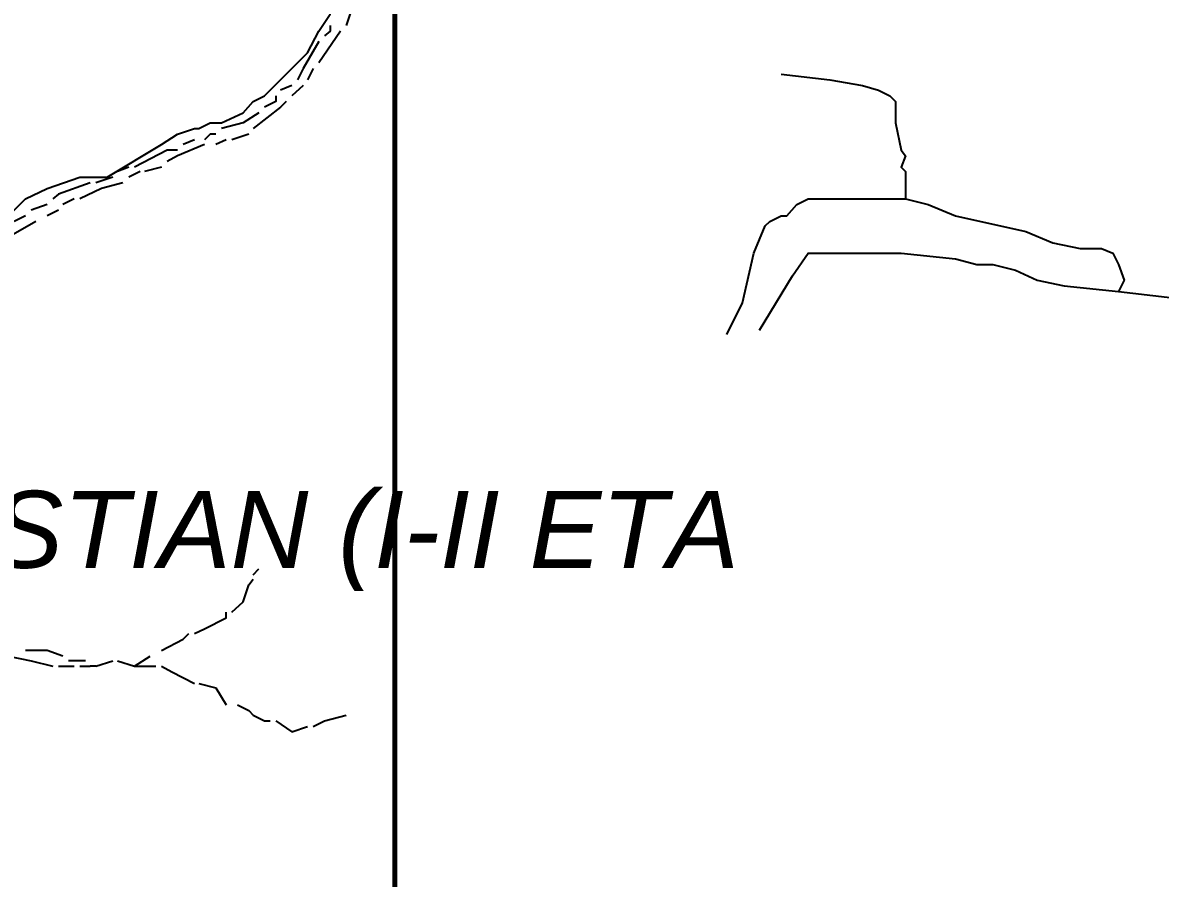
# Model space of a CAD drawing. Header units: millimetres. Extents: x -3588 to 75209, y -3737 to 38254.
# Drawn here: x 3952.7 to 4236.2, y 21664.9 to 21878.3 of the extents above; entities that cross this region are included whole.
import ezdxf

# ---------------------------------------------------------------- set-up
doc = ezdxf.new("R2010")
doc.units = ezdxf.units.MM
doc.layers.add('P', color=253, linetype='Continuous')
doc.layers.add('T', color=7, linetype='Continuous')

msp = doc.modelspace()

# ---------------------------------------------------------------- linework, layer by layer
at = {"layer": 'P', "const_width": 1.2}
msp.add_lwpolyline([(4045.472, 14444.355), (4045.472, 23770.582)], dxfattribs=at)
at = {"layer": 'P'}
for points in [[(3949.209, 21830.132), (3953.434, 21834.373), (3958.812, 21836.902), (3966.989, 21839.734), (3973.759, 21839.734), (3987.314, 21847.912), (3991.267, 21850.457), (3995.508, 21851.865), (3996.628, 21851.865), (3999.461, 21853.274), (4000.869, 21853.274), (4002.278, 21853.274), (4007.639, 21855.818), (4010.183, 21858.651), (4013, 21860.059), (4018.361, 21865.42), (4023.723, 21870.782), (4026.555, 21876.143), (4029.372, 21880.384), (4033.325, 21889.698), (4036.157, 21895.347), (4040.11, 21906.07), (4041.519, 21910.023)], [(4034.733, 21881.792), (4033.325, 21877.551)], [(4031.916, 21876.143), (4026.555, 21868.237)], [(4029.372, 21877.551), (4029.372, 21876.143), (4027.964, 21875.023)], [(4026.555, 21873.598), (4022.602, 21866.829), (4021.194, 21864.012)], [(4025.147, 21866.829), (4023.723, 21864.012)], [(4141.734, 21865.42), (4153.865, 21864.012), (4162.059, 21862.588), (4165.996, 21861.467), (4168.828, 21860.059), (4170.237, 21858.651), (4170.237, 21855.818), (4170.237, 21853.274), (4171.645, 21846.504), (4172.781, 21845.096), (4171.645, 21842.263), (4172.781, 21841.143), (4172.781, 21836.902), (4172.781, 21834.373)], [(4019.786, 21862.588), (4016.953, 21861.467)], [(4022.602, 21862.588), (4019.786, 21860.059)], [(4018.361, 21858.651), (4016.953, 21857.227), (4010.183, 21851.865)], [(4015.833, 21860.059), (4015.833, 21858.651), (4013, 21857.227)], [(4011.592, 21855.818), (4007.639, 21853.274), (4002.278, 21851.865)], [(4000.869, 21850.457), (3999.461, 21850.457), (3998.037, 21849.049)], [(4009.047, 21850.457), (4004.822, 21849.049)], [(3998.037, 21847.912), (3991.267, 21845.096), (3988.722, 21843.687)], [(3995.508, 21849.049), (3992.675, 21847.912)], [(4003.398, 21849.049), (4000.869, 21847.912)], [(3991.267, 21846.504), (3988.722, 21846.504), (3980.545, 21842.263)], [(3979.136, 21842.263), (3976.304, 21841.143)], [(3987.314, 21842.263), (3983.073, 21841.143)], [(3969.534, 21838.326), (3961.628, 21835.493), (3960.22, 21834.373)], [(3977.712, 21838.326), (3972.351, 21836.902), (3966.989, 21834.373)], [(3975.183, 21839.734), (3970.942, 21838.326)], [(3981.953, 21841.143), (3979.136, 21839.734)], [(3958.812, 21832.949), (3954.859, 21831.541)], [(3965.581, 21834.373), (3962.748, 21832.949)], [(4128.179, 21800.493), (4132.132, 21808.399), (4134.948, 21820.818), (4137.781, 21827.588), (4138.901, 21828.724), (4141.734, 21830.132), (4143.142, 21830.132), (4145.671, 21832.949), (4148.504, 21834.373), (4153.865, 21834.373), (4158.106, 21834.373), (4162.059, 21834.373), (4167.42, 21834.373), (4172.781, 21834.373)], [(4172.781, 21834.373), (4178.43, 21832.949), (4185.2, 21830.132), (4202.708, 21826.179)], [(3953.434, 21830.132), (3950.618, 21828.724)], [(3961.628, 21831.541), (3958.812, 21830.132)], [(3955.979, 21828.724), (3949.209, 21824.771), (3948.073, 21823.363)], [(4202.708, 21826.179), (4209.478, 21823.363), (4216.247, 21821.938), (4221.608, 21821.938), (4224.441, 21820.818), (4225.849, 21818.001), (4227.258, 21814.048), (4225.849, 21811.216)], [(4136.357, 21801.614), (4144.551, 21815.169), (4148.504, 21820.818), (4155.273, 21820.818), (4171.645, 21820.818), (4185.2, 21819.41), (4190.561, 21818.001), (4194.514, 21818.001), (4200.164, 21816.577), (4205.525, 21814.048), (4212.294, 21812.624), (4225.849, 21811.216)], [(4225.849, 21811.216), (4237.98, 21809.808), (4248.719, 21808.399), (4269.043, 21808.399), (4270.452, 21807.263), (4273.268, 21804.446), (4274.677, 21794.844), (4275.813, 21793.724), (4278.63, 21789.483)], [(4010.183, 21740.639), (4011.592, 21742.064)], [(4004.822, 21731.325), (4007.639, 21733.87), (4009.047, 21738.111), (4010.183, 21739.519)], [(3995.508, 21725.964), (3998.037, 21727.1), (4003.398, 21729.917), (4003.398, 21731.325)], [(3987.314, 21721.739), (3992.675, 21724.556), (3994.084, 21725.964)], [(3949.209, 21720.315), (3954.859, 21719.194), (3960.22, 21717.786)], [(3962.748, 21720.315), (3958.812, 21721.739), (3953.434, 21721.739)], [(3980.545, 21717.786), (3984.497, 21720.315)], [(3961.628, 21717.786), (3964.173, 21717.786), (3965.581, 21717.786)], [(3968.398, 21719.194), (3966.989, 21719.194), (3964.173, 21719.194)], [(3966.989, 21717.786), (3968.398, 21717.786), (3969.534, 21717.786)], [(3970.942, 21717.786), (3969.534, 21717.786)], [(3970.942, 21717.786), (3975.183, 21719.194)], [(3976.304, 21719.194), (3980.545, 21717.786)], [(3980.545, 21717.786), (3985.906, 21717.786)], [(3987.314, 21717.786), (3989.859, 21716.378), (3995.508, 21713.545)], [(3996.628, 21713.545), (4000.869, 21712.425), (4003.398, 21708.184)], [(4006.231, 21708.184), (4009.047, 21706.776), (4010.183, 21705.639), (4013, 21704.231), (4014.408, 21704.231)], [(4025.147, 21702.823), (4027.964, 21704.231), (4033.325, 21705.639)], [(4015.833, 21704.231), (4019.786, 21701.414), (4023.723, 21702.823)]]:
    msp.add_lwpolyline(points, dxfattribs=at)

# ---------------------------------------------------------------- texts
at = {"layer": 'T', "insert": (3810.745, 21761.54), "char_height": 19.20446, "attachment_point": 1}
msp.add_mtext('{\\fArial|b0|i1|c0|p18;SAN SEBASTIAN (I-II ETA}', dxfattribs=at)

doc.saveas('drawing.dxf')
